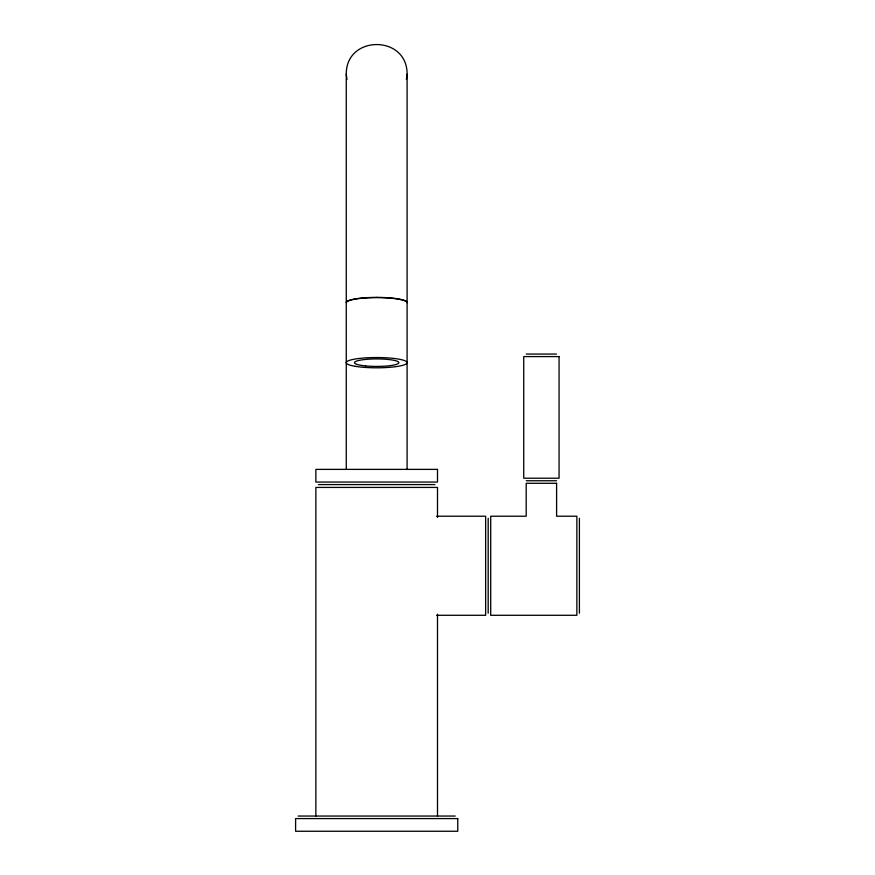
<?xml version="1.0" encoding="UTF-8"?>
<svg xmlns="http://www.w3.org/2000/svg" width="875" height="875" viewBox="0 0 875 875"><rect width="100%" height="100%" fill="white"/><g stroke="black" fill="none" stroke-linecap="round" stroke-linejoin="round"><path stroke-width="1.31" d="M346.27 469.383L346.27 74.244C345.844 34.661 407.52 34.661 407.094 74.244L407.094 469.383M406.405 79.505L407.094 74.244M526.291 354.047L556.5 354.047M526.291 480.747L556.5 480.747M318.423 484.586L434.941 484.586M436.614 516.217L485.647 516.217L485.647 615.289L436.614 615.289M298.156 816.047L455.219 816.047M346.27 74.244L346.97 79.505M579.403 518.306L579.403 613.211M488.184 518.306L488.184 613.211M437.5 517.431L437.5 487.43L315.864 487.43L315.864 816.047M437.5 614.239L437.5 816.047M559.059 356.584L523.731 356.584L523.731 478.209L559.059 478.209L559.059 356.584M437.5 469.383L315.864 469.383L315.864 482.059L437.5 482.059L437.5 469.383M556.598 483.284L526.192 483.284L526.192 516.217L490.711 516.217L490.711 615.289L576.866 615.289L576.866 516.217L556.598 516.217L556.598 483.284M457.767 818.584L295.597 818.584L295.597 831.25L457.767 831.25L457.767 818.584M376.688 297.391A30.406 5.239 0 0 0 346.281 302.63A30.406 5.13 0 0 1 376.688 297.598A30.406 5.13 0 0 1 407.094 302.728A30.406 5.239 0 0 0 376.688 297.391M355.184 366.308A30.406 5.13 0 0 0 406.055 364A30.406 5.13 0 0 0 368.812 357.711A30.406 5.13 0 0 0 355.184 366.308M365.608 365.914A22.148 3.741 0 0 0 398.836 362.677A22.148 3.741 0 0 0 365.608 359.428A22.148 3.741 0 0 0 365.608 365.914"/></g></svg>
